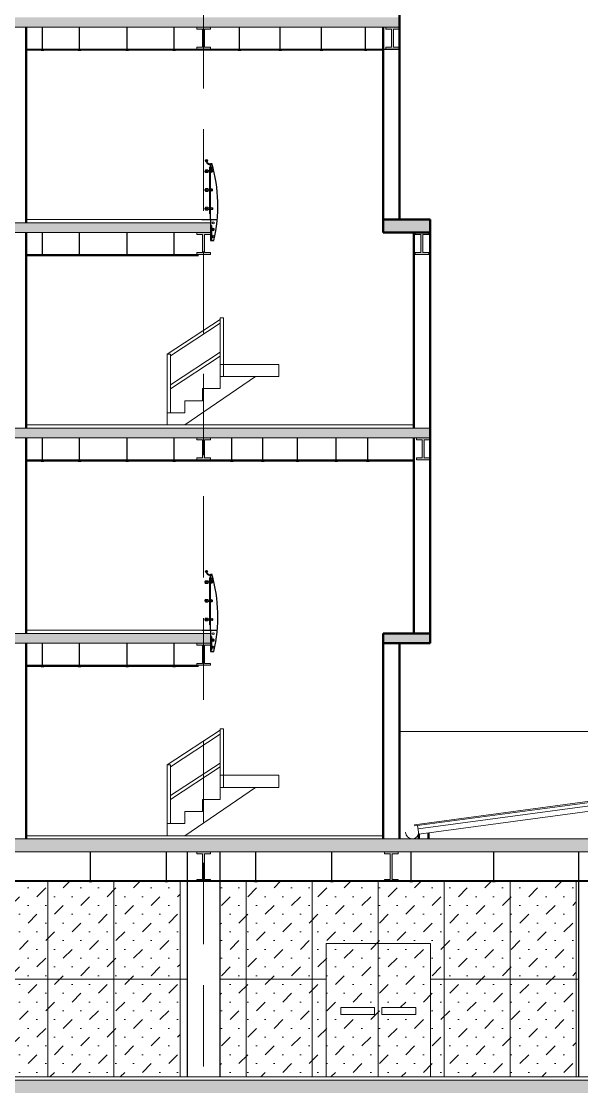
# Model space of a CAD drawing. Header units: millimetres. Extents: x 1135 to 1350, y 205 to 283.
# Drawn here: x 1208.2 to 1216.79, y 225 to 241.34 of the extents above; entities that cross this region are included whole.
import ezdxf

# ---------------------------------------------------------------- set-up
doc = ezdxf.new("R2010")
doc.units = ezdxf.units.MM
doc.header["$LTSCALE"] = 10
doc.linetypes.add('DASHED2', pattern=[0.375, 0.25, -0.125])
for name, color, linetype in [('CIEL', 8, 'Continuous'), ('ESCALERA', 90, 'Continuous'), ('FONDO', 8, 'Continuous')]:
    doc.layers.add(name, color=color, linetype=linetype)
for name, color, linetype, lineweight in [('CINZA', 252, 'Continuous', 13), ('cinza 03', 252, 'Continuous', 13), ('HACHT', 90, 'Continuous', 9), ('linha estutura', 252, 'Continuous', 13), ('PAREDES', 50, 'Continuous', 50), ('PAREDES 2', 50, 'Continuous', 50), ('Pilares', 16, 'Continuous', 20), ('pn 02', 16, 'Continuous', 20), ('PN-01', 90, 'Continuous', 13), ('PN-03', 180, 'Continuous', 30), ('TEXTOS', 90, 'Continuous', 9)]:
    doc.layers.add(name, color=color, linetype=linetype, lineweight=lineweight)

# ---------------------------------------------------------------- blocks, each defined once
blk = doc.blocks.new('VIGA')
at = {"layer": 'Pilares'}
blk.add_hatch(color=256, dxfattribs=at).paths.add_polyline_path([(0.21, 0), (0, 0), (0, -0.03), (0.09, -0.03), (0.09, -0.42), (0, -0.42), (0, -0.45), (0.21, -0.45), (0.21, -0.42), (0.12, -0.42), (0.12, -0.03), (0.21, -0.03)])
at = {"layer": 'Pilares', "linetype": 'Continuous'}
for p, q in [((0, -0.03), (0.09, -0.03)), ((0.09, -0.03), (0.09, -0.42)), ((0.12, -0.03), (0.12, -0.42)), ((0.12, -0.03), (0.21, -0.03)), ((0, -0.42), (0.09, -0.42)), ((0.12, -0.42), (0.21, -0.42))]:
    blk.add_line(p, q, dxfattribs=at)
for points in [[(0.21, -0.03), (0.21, 0), (0, 0), (0, -0.03)], [(0, -0.42), (0, -0.45), (0.21, -0.45), (0.21, -0.42)]]:
    blk.add_lwpolyline(points, dxfattribs=at)

msp = doc.modelspace()

# ---------------------------------------------------------------- hatches: boundary and pattern name
at = {"layer": 'cinza 03'}
h = msp.add_hatch(dxfattribs=at)
h.set_pattern_fill('LINE', color=256, scale=0.014873, angle=90, style=0)
h.set_pattern_definition([(90, (4475.6181067, -1192.6279192), (-0.0018591344764, 1e-19), [])])
h.paths.add_polyline_path([(1211.083, 239.04), (1211.09, 239.04), (1211.09, 239.105), (1211.083, 239.105)])
h.paths.add_polyline_path([(1211.083, 238.466), (1211.09, 238.466), (1211.09, 239.04), (1211.083, 239.04)])
h.paths.add_polyline_path([(1211.083, 238.386), (1211.09, 238.386), (1211.09, 238.466), (1211.083, 238.466)])
h = msp.add_hatch(color=256, dxfattribs=at)
edge = h.paths.add_edge_path()
edge.add_arc((1211.04, 239.04), 0.00205, 0, 360)
h = msp.add_hatch(color=256, dxfattribs=at)
edge = h.paths.add_edge_path()
edge.add_arc((1211.04, 232.74), 0.00205, 0, 360)
h = msp.add_hatch(dxfattribs=at)
h.set_pattern_fill('LINE', color=256, scale=0.014873, angle=90, style=0)
h.set_pattern_definition([(90, (4475.6181067, -1198.9279192), (-0.0018591344764, 1e-19), [])])
h.paths.add_polyline_path([(1211.083, 232.74), (1211.09, 232.74), (1211.09, 232.805), (1211.083, 232.805)])
h.paths.add_polyline_path([(1211.083, 232.166), (1211.09, 232.166), (1211.09, 232.74), (1211.083, 232.74)])
h.paths.add_polyline_path([(1211.083, 232.086), (1211.09, 232.086), (1211.09, 232.166), (1211.083, 232.166)])
h = msp.add_hatch(dxfattribs=at)
h.set_pattern_fill('MUDST', color=256, scale=0.03, angle=45, style=0)
h.set_pattern_definition([(45, (759.06589, 189.11928), (0.13470384, 0.404111525), [0.1905, -0.1905, 0, -0.1905, 0, -0.1905])])
h.paths.add_polyline_path([(1207.594, 226.65), (1206.581, 226.65), (1206.581, 225.15), (1207.594, 225.15)])
h.paths.add_polyline_path([(1207.594, 228.15), (1206.581, 228.15), (1206.581, 226.65), (1207.594, 226.65)])
h.paths.add_polyline_path([(1208.607, 228.15), (1207.594, 228.15), (1207.594, 226.65), (1208.607, 226.65)])
h.paths.add_polyline_path([(1208.607, 226.65), (1207.594, 226.65), (1207.594, 225.15), (1208.607, 225.15)])
h.paths.add_polyline_path([(1209.62, 226.65), (1208.607, 226.65), (1208.607, 225.15), (1209.62, 225.15)])
h.paths.add_polyline_path([(1209.62, 228.15), (1208.607, 228.15), (1208.607, 226.65), (1209.62, 226.65)])
h.paths.add_polyline_path([(1210.633, 228.15), (1209.62, 228.15), (1209.62, 226.65), (1210.633, 226.65)])
h.paths.add_polyline_path([(1210.633, 226.65), (1209.62, 226.65), (1209.62, 225.15), (1210.633, 225.15)])
h.paths.add_polyline_path([(1211.646, 228.15), (1211.243, 228.15), (1211.243, 226.65), (1211.646, 226.65)])
h.paths.add_polyline_path([(1211.646, 226.65), (1211.243, 226.65), (1211.243, 225.15), (1211.646, 225.15)])
h.paths.add_polyline_path([(1212.659, 226.65), (1211.646, 226.65), (1211.646, 225.15), (1212.659, 225.15)])
h.paths.add_polyline_path([(1212.659, 228.15), (1211.646, 228.15), (1211.646, 226.65), (1212.659, 226.65)])
h.paths.add_polyline_path([(1213.672, 228.15), (1212.659, 228.15), (1212.659, 226.65), (1212.872, 226.65), (1212.872, 227.195), (1213.672, 227.195)])
h.paths.add_polyline_path([(1212.872, 226.65), (1212.659, 226.65), (1212.659, 225.15), (1212.872, 225.15)])
h.paths.add_polyline_path([(1213.672, 227.195), (1212.872, 227.195), (1212.872, 225.15), (1213.672, 225.15)])
h.paths.add_polyline_path([(1213.617, 226.213), (1213.617, 226.108), (1213.099, 226.108), (1213.099, 226.213)], flags=16)
h.paths.add_polyline_path([(1214.472, 227.195), (1213.672, 227.195), (1213.672, 225.15), (1214.472, 225.15)])
h.paths.add_polyline_path([(1214.249, 226.213), (1214.249, 226.108), (1213.73, 226.108), (1213.73, 226.213)], flags=16)
h.paths.add_polyline_path([(1214.685, 228.15), (1213.672, 228.15), (1213.672, 227.195), (1214.472, 227.195), (1214.472, 226.65), (1214.685, 226.65)])
h.paths.add_polyline_path([(1215.698, 228.15), (1214.685, 228.15), (1214.685, 226.65), (1215.698, 226.65)])
h.paths.add_polyline_path([(1215.698, 226.65), (1214.685, 226.65), (1214.685, 225.15), (1215.698, 225.15)])
h.paths.add_polyline_path([(1214.685, 226.65), (1214.472, 226.65), (1214.472, 225.15), (1214.685, 225.15)])
h.paths.add_polyline_path([(1216.711, 226.65), (1215.698, 226.65), (1215.698, 225.15), (1216.711, 225.15)])
h.paths.add_polyline_path([(1216.711, 228.15), (1215.698, 228.15), (1215.698, 226.65), (1216.711, 226.65)])
h.paths.add_polyline_path([(1217.725, 228.15), (1217.243, 228.15), (1217.243, 226.65), (1217.725, 226.65)])
h.paths.add_polyline_path([(1217.725, 226.65), (1217.243, 226.65), (1217.243, 225.15), (1217.725, 225.15)])
h.paths.add_polyline_path([(1218.738, 226.65), (1217.725, 226.65), (1217.725, 225.15), (1218.738, 225.15)])
h.paths.add_polyline_path([(1218.738, 228.15), (1217.725, 228.15), (1217.725, 226.65), (1218.738, 226.65)])
h.paths.add_polyline_path([(1219.751, 228.15), (1218.738, 228.15), (1218.738, 226.65), (1219.751, 226.65)])
h.paths.add_polyline_path([(1219.751, 226.65), (1218.738, 226.65), (1218.738, 225.15), (1219.751, 225.15)])
h.paths.add_polyline_path([(1220.764, 226.65), (1219.751, 226.65), (1219.751, 225.15), (1220.764, 225.15)])
h.paths.add_polyline_path([(1220.764, 228.15), (1219.751, 228.15), (1219.751, 226.65), (1220.764, 226.65)])
h.paths.add_polyline_path([(1221.777, 228.15), (1220.764, 228.15), (1220.764, 226.65), (1221.777, 226.65)])
h.paths.add_polyline_path([(1221.777, 226.65), (1220.764, 226.65), (1220.764, 225.15), (1221.777, 225.15)])
h.paths.add_polyline_path([(1222.198, 226.65), (1221.777, 226.65), (1221.777, 225.15), (1222.198, 225.15)])
h.paths.add_polyline_path([(1222.743, 228.15), (1221.777, 228.15), (1221.777, 226.65), (1222.198, 226.65), (1222.198, 227.195), (1222.743, 227.195)])
h.paths.add_polyline_path([(1222.743, 227.195), (1222.198, 227.195), (1222.198, 225.15), (1222.743, 225.15), (1222.743, 226.108), (1222.425, 226.108), (1222.425, 226.213), (1222.743, 226.213)])
h.paths.add_polyline_path([(1223.798, 227.195), (1223.243, 227.195), (1223.243, 226.213), (1223.575, 226.213), (1223.575, 226.108), (1223.243, 226.108), (1223.243, 225.15), (1223.798, 225.15)])
h.paths.add_polyline_path([(1223.798, 228.15), (1223.243, 228.15), (1223.243, 227.195), (1223.798, 227.195)])
h.paths.add_polyline_path([(1224.816, 228.15), (1223.798, 228.15), (1223.798, 226.65), (1224.816, 226.65)])
h.paths.add_polyline_path([(1224.816, 226.65), (1223.798, 226.65), (1223.798, 225.15), (1224.816, 225.15)])
h.paths.add_polyline_path([(1225.829, 226.65), (1224.816, 226.65), (1224.816, 225.15), (1225.829, 225.15)])
h.paths.add_polyline_path([(1225.829, 228.15), (1224.816, 228.15), (1224.816, 226.65), (1225.829, 226.65)])
h.paths.add_polyline_path([(1226.842, 228.15), (1225.829, 228.15), (1225.829, 226.65), (1226.842, 226.65)])
h.paths.add_polyline_path([(1226.842, 226.65), (1225.829, 226.65), (1225.829, 225.15), (1226.842, 225.15)])
at = {"layer": 'ESCALERA', "ltscale": 0.1}
h = msp.add_hatch(color=256, dxfattribs=at)
h.paths.add_polyline_path([(1211.04, 239.219, 0.429246), (1211.022, 239.201, 0.019142), (1211.022, 239.2), (1211.04, 239.2)])
h.paths.add_polyline_path([(1211.04, 239.219), (1211.04, 239.2), (1211.056, 239.2, 0.019142), (1211.057, 239.201, 0.399339)])
h.paths.add_polyline_path([(1211.04, 239.2), (1211.022, 239.2, 0.406762), (1211.04, 239.184)])
h.paths.add_polyline_path([(1211.057, 239.201, 0.060174), (1211.056, 239.206), (1211.04, 239.198), (1211.04, 239.184, 0.399339)])
h = msp.add_hatch(color=256, dxfattribs=at)
h.paths.add_polyline_path([(1211.04, 232.919, 0.429246), (1211.022, 232.901, 0.019142), (1211.022, 232.9), (1211.04, 232.9)])
h.paths.add_polyline_path([(1211.04, 232.919), (1211.04, 232.9), (1211.056, 232.9, 0.019142), (1211.057, 232.901, 0.399339)])
h.paths.add_polyline_path([(1211.04, 232.9), (1211.022, 232.9, 0.406762), (1211.04, 232.884)])
h.paths.add_polyline_path([(1211.057, 232.901, 0.060174), (1211.056, 232.906), (1211.04, 232.898), (1211.04, 232.884, 0.399339)])
at = {"layer": 'HACHT'}
h = msp.add_hatch(color=256, dxfattribs=at)
h.paths.add_polyline_path([(1192.993, 238.25), (1186.993, 238.25), (1186.993, 238.1), (1187.098, 238.1), (1192.993, 238.1)])
h.paths.add_polyline_path([(1186.993, 238.25), (1180.993, 238.25), (1180.993, 238.1), (1181.098, 238.1), (1186.993, 238.1)])
h.paths.add_polyline_path([(1180.993, 238.25), (1178.248, 238.25), (1178.248, 238.1), (1180.993, 238.1)])
h.paths.add_polyline_path([(1180.993, 241.4), (1178.248, 241.4), (1178.248, 241.25), (1180.993, 241.25)])
h.paths.add_polyline_path([(1186.993, 241.4), (1180.993, 241.4), (1180.993, 241.25), (1181.098, 241.25), (1186.993, 241.25)])
h.paths.add_polyline_path([(1192.993, 241.4), (1186.993, 241.4), (1186.993, 241.25), (1187.098, 241.25), (1192.993, 241.25)])
h.paths.add_polyline_path([(1198.993, 241.4), (1192.993, 241.4), (1192.993, 241.25), (1193.098, 241.25), (1198.993, 241.25)])
h.paths.add_polyline_path([(1204.993, 241.4), (1198.993, 241.4), (1198.993, 241.25), (1199.098, 241.25), (1204.993, 241.25)])
h.paths.add_polyline_path([(1210.993, 241.4), (1204.993, 241.4), (1204.993, 241.25), (1205.098, 241.25), (1210.993, 241.25)])
h.paths.add_polyline_path([(1213.748, 241.4), (1210.993, 241.4), (1210.993, 241.25), (1211.098, 241.25), (1213.748, 241.25)])
h.paths.add_polyline_path([(1213.998, 241.4), (1213.748, 241.4), (1213.748, 241.25), (1213.998, 241.25)])
h.paths.add_polyline_path([(1198.993, 238.25), (1192.993, 238.25), (1192.993, 238.1), (1193.098, 238.1), (1198.993, 238.1)])
h.paths.add_polyline_path([(1204.993, 238.25), (1198.993, 238.25), (1198.993, 238.1), (1199.098, 238.1), (1204.993, 238.1)])
h.paths.add_polyline_path([(1210.993, 238.25), (1204.993, 238.25), (1204.993, 238.1), (1205.098, 238.1), (1210.993, 238.1)])
h.paths.add_polyline_path([(1211.098, 238.25), (1210.993, 238.25), (1210.993, 238.1), (1211.098, 238.1)])
msp.add_hatch(color=256, dxfattribs=at).paths.add_polyline_path([(1214.468, 238.3), (1213.748, 238.3), (1213.748, 238.1), (1214.468, 238.1)])
h = msp.add_hatch(color=256, dxfattribs=at)
h.paths.add_polyline_path([(1204.993, 231.95), (1198.993, 231.95), (1198.993, 231.8), (1199.098, 231.8), (1204.993, 231.8)])
h.paths.add_polyline_path([(1210.993, 231.95), (1204.993, 231.95), (1204.993, 231.8), (1205.098, 231.8), (1210.993, 231.8)])
h.paths.add_polyline_path([(1211.098, 231.95), (1210.993, 231.95), (1210.993, 231.8), (1211.098, 231.8)])
h.paths.add_polyline_path([(1204.993, 235.1), (1198.993, 235.1), (1198.993, 234.95), (1199.098, 234.95), (1204.993, 234.95)])
h.paths.add_polyline_path([(1210.993, 235.1), (1204.993, 235.1), (1204.993, 234.95), (1205.098, 234.95), (1210.993, 234.95)])
h.paths.add_polyline_path([(1214.468, 235.1), (1210.993, 235.1), (1210.993, 234.95), (1211.098, 234.95), (1214.468, 234.95)])
h = msp.add_hatch(color=256, dxfattribs=at)
h.paths.add_polyline_path([(1198.993, 228.8), (1192.993, 228.8), (1192.993, 228.6), (1193.098, 228.6), (1198.993, 228.6)])
h.paths.add_polyline_path([(1204.993, 228.8), (1198.993, 228.8), (1198.993, 228.6), (1204.993, 228.6)])
h.paths.add_polyline_path([(1210.993, 228.8), (1204.993, 228.8), (1204.993, 228.6), (1205.098, 228.6), (1210.993, 228.6)])
h.paths.add_polyline_path([(1216.993, 228.8), (1214.202, 228.8, -0.041743), (1214.185, 228.8), (1210.993, 228.8), (1210.993, 228.6), (1211.098, 228.6), (1216.993, 228.6)])
h.paths.add_polyline_path([(1214.468, 231.95), (1213.748, 231.95), (1213.748, 231.8), (1214.468, 231.8)])
h = msp.add_hatch(color=256, dxfattribs=at)
h.paths.add_polyline_path([(1198.993, 225.1), (1192.993, 225.1), (1192.993, 224.9), (1193.118, 224.9), (1198.993, 224.9)])
h.paths.add_polyline_path([(1204.993, 225.1), (1198.993, 225.1), (1198.993, 224.9), (1199.118, 224.9), (1204.993, 224.9)])
h.paths.add_polyline_path([(1210.993, 225.1), (1204.993, 225.1), (1204.993, 224.9), (1205.118, 224.9), (1210.993, 224.9)])
h.paths.add_polyline_path([(1216.993, 225.1), (1210.993, 225.1), (1210.993, 224.9), (1211.118, 224.9), (1216.993, 224.9)])
h.paths.add_polyline_path([(1222.993, 225.1), (1216.993, 225.1), (1216.993, 224.9), (1217.118, 224.9), (1222.993, 224.9)])
h.paths.add_polyline_path([(1228.868, 225.1), (1222.993, 225.1), (1222.993, 224.9), (1223.118, 224.9), (1228.868, 224.9)])
h.paths.add_polyline_path([(1229.118, 225.1), (1228.993, 225.1), (1228.993, 224.9), (1229.118, 224.9)])
h.paths.add_polyline_path([(1228.993, 225.1), (1228.868, 225.1), (1228.868, 224.9), (1228.993, 224.9)])
at = {"layer": 'pn 02'}
for points in [[(1211.098, 240.943), (1211.098, 240.913), (1210.888, 240.913), (1210.888, 240.943), (1210.978, 240.943), (1210.978, 241.22), (1210.888, 241.22), (1210.888, 241.25), (1211.098, 241.25), (1211.098, 241.22), (1211.008, 241.22), (1211.008, 240.943)], [(1213.998, 240.943), (1213.998, 240.913), (1213.788, 240.913), (1213.788, 240.943), (1213.878, 240.943), (1213.878, 241.22), (1213.788, 241.22), (1213.788, 241.25), (1213.998, 241.25), (1213.998, 241.22), (1213.908, 241.22), (1213.908, 240.943)], [(1211.098, 237.793), (1211.098, 237.763), (1210.888, 237.763), (1210.888, 237.793), (1210.978, 237.793), (1210.978, 238.07), (1210.888, 238.07), (1210.888, 238.1), (1211.098, 238.1), (1211.098, 238.07), (1211.008, 238.07), (1211.008, 237.793)], [(1214.448, 237.793), (1214.448, 237.763), (1214.238, 237.763), (1214.238, 237.793), (1214.328, 237.793), (1214.328, 238.07), (1214.238, 238.07), (1214.238, 238.1), (1214.448, 238.1), (1214.448, 238.07), (1214.358, 238.07), (1214.358, 237.793)], [(1211.098, 234.643), (1211.098, 234.613), (1210.888, 234.613), (1210.888, 234.643), (1210.978, 234.643), (1210.978, 234.92), (1210.888, 234.92), (1210.888, 234.95), (1211.098, 234.95), (1211.098, 234.92), (1211.008, 234.92), (1211.008, 234.643)], [(1214.468, 234.643), (1214.468, 234.613), (1214.258, 234.613), (1214.258, 234.643), (1214.348, 234.643), (1214.348, 234.92), (1214.258, 234.92), (1214.258, 234.95), (1214.468, 234.95), (1214.468, 234.92), (1214.378, 234.92), (1214.378, 234.643)], [(1211.098, 231.493), (1211.098, 231.463), (1210.888, 231.463), (1210.888, 231.493), (1210.978, 231.493), (1210.978, 231.77), (1210.888, 231.77), (1210.888, 231.8), (1211.098, 231.8), (1211.098, 231.77), (1211.008, 231.77), (1211.008, 231.493)]]:
    msp.add_hatch(color=256, dxfattribs=at).paths.add_polyline_path(points)

# ---------------------------------------------------------------- linework, layer by layer
at = {"layer": 'CIEL'}
for p, q in [((1208.273, 240.913), (1213.998, 240.913)), ((1208.273, 240.9), (1213.748, 240.9)), ((1208.503, 240.896), (1208.542, 240.896)), ((1209.07, 240.896), (1209.11, 240.896)), ((1209.802, 240.896), (1209.842, 240.896)), ((1210.524, 240.896), (1210.564, 240.896)), ((1211.525, 240.896), (1211.565, 240.896)), ((1212.148, 240.896), (1212.188, 240.896)), ((1212.784, 240.896), (1212.824, 240.896)), ((1213.46, 240.896), (1213.5, 240.896)), ((1208.273, 237.763), (1210.918, 237.763)), ((1208.273, 237.75), (1210.918, 237.75)), ((1208.503, 237.746), (1208.542, 237.746)), ((1209.07, 237.746), (1209.11, 237.746)), ((1209.802, 237.746), (1209.842, 237.746)), ((1210.524, 237.746), (1210.564, 237.746)), ((1208.273, 234.613), (1214.218, 234.613)), ((1208.273, 234.6), (1214.218, 234.6)), ((1208.503, 234.596), (1208.542, 234.596)), ((1209.07, 234.596), (1209.11, 234.596)), ((1209.802, 234.596), (1209.842, 234.596)), ((1210.524, 234.596), (1210.564, 234.596)), ((1211.408, 234.596), (1211.448, 234.596)), ((1211.882, 234.596), (1211.921, 234.596)), ((1212.413, 234.596), (1212.453, 234.596)), ((1213.009, 234.596), (1213.048, 234.596)), ((1213.495, 234.596), (1213.535, 234.596)), ((1208.273, 231.463), (1210.918, 231.463)), ((1208.273, 231.45), (1210.918, 231.45)), ((1208.503, 231.446), (1208.542, 231.446)), ((1209.07, 231.446), (1209.11, 231.446)), ((1209.802, 231.446), (1209.842, 231.446)), ((1210.524, 231.446), (1210.564, 231.446)), ((1151.118, 228.163), (1217.143, 228.163)), ((1151.118, 228.15), (1217.143, 228.15)), ((1209.24, 228.146), (1209.28, 228.146)), ((1210.403, 228.146), (1210.443, 228.146)), ((1211.777, 228.146), (1211.817, 228.146)), ((1212.94, 228.146), (1212.98, 228.146)), ((1214.156, 228.146), (1214.196, 228.146)), ((1215.425, 228.146), (1215.465, 228.146))]:
    msp.add_line(p, q, dxfattribs=at)
at = {"layer": 'CINZA'}
for points in [[(1213.617, 226.213), (1213.099, 226.213), (1213.099, 226.108), (1213.617, 226.108)], [(1214.249, 226.213), (1213.73, 226.213), (1213.73, 226.108), (1214.249, 226.108)]]:
    msp.add_lwpolyline(points, close=True, dxfattribs=at)
at = {"layer": 'cinza 03'}
for p, q in [((1211.017, 239.052), (1211.024, 239.06)), ((1211.024, 239.06), (1211.057, 239.06)), ((1211.024, 239.06), (1211.024, 239.019)), ((1211.057, 239.06), (1211.057, 239.019)), ((1211.057, 239.06), (1211.066, 239.051)), ((1211.084, 239.105), (1211.09, 239.105)), ((1211.101, 239.107), (1211.136, 239.107)), ((1211.101, 239.071), (1211.145, 239.071)), ((1211.013, 239.047), (1211.017, 239.047)), ((1211.013, 239.047), (1211.013, 239.033)), ((1211.013, 239.033), (1211.017, 239.033)), ((1211.017, 239.052), (1211.017, 239.025)), ((1211.024, 239.019), (1211.017, 239.025)), ((1211.024, 239.019), (1211.057, 239.019)), ((1211.066, 239.029), (1211.057, 239.019)), ((1211.066, 239.051), (1211.131, 239.051)), ((1211.066, 239.029), (1211.066, 239.051)), ((1211.131, 239.029), (1211.066, 239.029)), ((1211.131, 239.051), (1211.131, 239.029)), ((1211.013, 238.76), (1211.017, 238.76)), ((1211.013, 238.76), (1211.013, 238.746)), ((1211.013, 238.746), (1211.017, 238.746)), ((1211.017, 238.765), (1211.024, 238.774)), ((1211.017, 238.765), (1211.017, 238.739)), ((1211.024, 238.732), (1211.017, 238.739)), ((1211.024, 238.774), (1211.057, 238.774)), ((1211.024, 238.774), (1211.024, 238.732)), ((1211.024, 238.732), (1211.057, 238.732)), ((1211.057, 238.774), (1211.057, 238.732)), ((1211.057, 238.774), (1211.066, 238.764)), ((1211.066, 238.742), (1211.057, 238.732)), ((1211.066, 238.764), (1211.131, 238.764)), ((1211.066, 238.742), (1211.066, 238.764)), ((1211.131, 238.742), (1211.066, 238.742)), ((1211.131, 238.764), (1211.131, 238.742)), ((1211.013, 238.473), (1211.017, 238.473)), ((1211.013, 238.473), (1211.013, 238.459)), ((1211.013, 238.459), (1211.017, 238.459)), ((1211.017, 238.479), (1211.024, 238.487)), ((1211.017, 238.479), (1211.017, 238.452)), ((1211.024, 238.445), (1211.017, 238.452)), ((1211.024, 238.487), (1211.057, 238.487)), ((1211.024, 238.487), (1211.024, 238.445)), ((1211.024, 238.445), (1211.057, 238.445)), ((1211.057, 238.487), (1211.057, 238.445)), ((1211.057, 238.487), (1211.062, 238.477)), ((1211.057, 238.445), (1211.062, 238.455)), ((1211.138, 238.477), (1211.062, 238.477)), ((1211.062, 238.455), (1211.062, 238.477)), ((1211.138, 238.455), (1211.062, 238.455)), ((1211.138, 238.477), (1211.138, 238.455)), ((1211.013, 232.747), (1211.017, 232.747)), ((1211.013, 232.747), (1211.013, 232.733)), ((1211.013, 232.733), (1211.017, 232.733)), ((1211.017, 232.752), (1211.024, 232.76)), ((1211.017, 232.752), (1211.017, 232.725)), ((1211.024, 232.719), (1211.017, 232.725)), ((1211.024, 232.76), (1211.057, 232.76)), ((1211.024, 232.76), (1211.024, 232.719)), ((1211.024, 232.719), (1211.057, 232.719)), ((1211.057, 232.76), (1211.057, 232.719)), ((1211.057, 232.76), (1211.066, 232.751)), ((1211.066, 232.729), (1211.057, 232.719)), ((1211.066, 232.751), (1211.131, 232.751)), ((1211.066, 232.729), (1211.066, 232.751)), ((1211.131, 232.729), (1211.066, 232.729)), ((1211.084, 232.805), (1211.09, 232.805)), ((1211.101, 232.807), (1211.136, 232.807)), ((1211.101, 232.771), (1211.145, 232.771)), ((1211.131, 232.751), (1211.131, 232.729)), ((1211.013, 232.46), (1211.017, 232.46)), ((1211.013, 232.46), (1211.013, 232.446)), ((1211.013, 232.446), (1211.017, 232.446)), ((1211.017, 232.465), (1211.024, 232.474)), ((1211.017, 232.465), (1211.017, 232.439)), ((1211.024, 232.432), (1211.017, 232.439)), ((1211.024, 232.474), (1211.057, 232.474)), ((1211.024, 232.474), (1211.024, 232.432)), ((1211.024, 232.432), (1211.057, 232.432)), ((1211.057, 232.474), (1211.057, 232.432)), ((1211.057, 232.474), (1211.066, 232.464)), ((1211.066, 232.442), (1211.057, 232.432)), ((1211.066, 232.464), (1211.131, 232.464)), ((1211.066, 232.442), (1211.066, 232.464)), ((1211.131, 232.442), (1211.066, 232.442)), ((1211.131, 232.464), (1211.131, 232.442)), ((1211.013, 232.173), (1211.017, 232.173)), ((1211.013, 232.173), (1211.013, 232.159)), ((1211.013, 232.159), (1211.017, 232.159)), ((1211.017, 232.179), (1211.024, 232.187)), ((1211.017, 232.179), (1211.017, 232.152)), ((1211.024, 232.145), (1211.017, 232.152)), ((1211.024, 232.187), (1211.057, 232.187)), ((1211.024, 232.187), (1211.024, 232.145)), ((1211.024, 232.145), (1211.057, 232.145)), ((1211.057, 232.187), (1211.057, 232.145)), ((1211.057, 232.187), (1211.062, 232.177)), ((1211.057, 232.145), (1211.062, 232.155)), ((1211.138, 232.177), (1211.062, 232.177)), ((1211.062, 232.155), (1211.062, 232.177)), ((1211.138, 232.155), (1211.062, 232.155)), ((1211.138, 232.177), (1211.138, 232.155)), ((1208.607, 228.146), (1208.607, 225.15)), ((1209.62, 228.146), (1209.62, 225.15)), ((1210.633, 228.146), (1210.633, 225.15)), ((1211.646, 228.146), (1211.646, 225.15)), ((1212.659, 228.146), (1212.659, 225.15)), ((1213.672, 228.146), (1213.672, 225.15)), ((1214.685, 228.146), (1214.685, 225.15)), ((1215.698, 228.146), (1215.698, 225.15)), ((1216.711, 228.146), (1216.711, 225.15)), ((1212.872, 227.195), (1212.872, 225.15)), ((1212.872, 227.195), (1214.472, 227.195)), ((1214.472, 227.195), (1214.472, 225.15)), ((1205.718, 226.65), (1210.743, 226.65)), ((1211.243, 226.65), (1212.872, 226.65)), ((1214.472, 226.65), (1216.743, 226.65))]:
    msp.add_line(p, q, dxfattribs=at)
for points in [[(1211.111, 239.096), (1211.105, 239.092), (1211.105, 239.086), (1211.111, 239.083), (1211.116, 239.086), (1211.116, 239.092)], [(1211.13, 239.096), (1211.125, 239.092), (1211.125, 239.086), (1211.13, 239.083), (1211.136, 239.086), (1211.136, 239.092)], [(1211.111, 232.796), (1211.105, 232.792), (1211.105, 232.786), (1211.111, 232.783), (1211.116, 232.786), (1211.116, 232.792)], [(1211.13, 232.796), (1211.125, 232.792), (1211.125, 232.786), (1211.13, 232.783), (1211.136, 232.786), (1211.136, 232.792)], [(1210.888, 228.18), (1210.888, 228.15), (1211.098, 228.15), (1211.098, 228.18), (1211.008, 228.18), (1211.008, 228.57), (1211.098, 228.57), (1211.098, 228.6), (1210.888, 228.6), (1210.888, 228.57), (1210.978, 228.57), (1210.978, 228.18)], [(1213.768, 228.18), (1213.768, 228.15), (1213.978, 228.15), (1213.978, 228.18), (1213.888, 228.18), (1213.888, 228.57), (1213.978, 228.57), (1213.978, 228.6), (1213.768, 228.6), (1213.768, 228.57), (1213.858, 228.57), (1213.858, 228.18)]]:
    msp.add_lwpolyline(points, close=True, dxfattribs=at)
for centre, radius in [((1211.111, 239.089), 0.00624), ((1211.13, 239.089), 0.00624), ((1211.04, 239.04), 0.00624), ((1211.04, 239.04), 0.00205), ((1211.117, 239.04), 0.00624), ((1211.04, 238.753), 0.00624), ((1211.117, 238.753), 0.00624), ((1211.04, 238.466), 0.00624), ((1211.04, 238.466), 0.00205), ((1211.126, 238.466), 0.00764), ((1211.04, 232.74), 0.00624), ((1211.04, 232.74), 0.00205), ((1211.111, 232.789), 0.00624), ((1211.117, 232.74), 0.00624), ((1211.13, 232.789), 0.00624), ((1211.04, 232.453), 0.00624), ((1211.117, 232.453), 0.00624), ((1211.04, 232.166), 0.00624), ((1211.04, 232.166), 0.00205), ((1211.126, 232.166), 0.00764)]:
    msp.add_circle(centre, radius, dxfattribs=at)
for centre, radius, start, end in [((1211.118, 239.051), 0.00604, 1.5964, 178.4036), ((1211.118, 239.029), 0.00604, 180.7566, 359.2434), ((1211.118, 238.764), 0.00604, 1.5964, 178.4036), ((1211.118, 238.742), 0.00604, 180.7566, 359.2434), ((1211.125, 238.477), 0.00487, 359.7703, 180.2297), ((1211.126, 238.456), 0.00487, 191.1496, 348.8504), ((1211.118, 232.751), 0.00604, 1.5964, 178.4036), ((1211.118, 232.729), 0.00604, 180.7566, 359.2434), ((1211.118, 232.464), 0.00604, 1.5964, 178.4036), ((1211.118, 232.442), 0.00604, 180.7566, 359.2434), ((1211.125, 232.177), 0.00487, 359.7703, 180.2297), ((1211.126, 232.156), 0.00487, 191.1496, 348.8504)]:
    msp.add_arc(centre, radius, start, end, dxfattribs=at)
at = {"layer": 'ESCALERA'}
for p, q in [((1211.101, 238.3), (1211.101, 239.161)), ((1211.101, 239.161), (1211.122, 239.161)), ((1211.119, 239.146), (1211.119, 239.137)), ((1210.967, 238.3), (1211.101, 238.3)), ((1211.098, 238.3), (1211.098, 237.977)), ((1211.101, 238.3), (1211.101, 238.206)), ((1211.101, 238.3), (1211.203, 238.3)), ((1211.117, 238.206), (1211.098, 238.206)), ((1211.129, 238.155), (1211.098, 238.155)), ((1211.129, 238.14), (1211.098, 238.14)), ((1211.117, 238.206), (1211.117, 237.99)), ((1211.129, 238.163), (1211.117, 238.163)), ((1211.129, 238.133), (1211.117, 238.133)), ((1211.129, 238.163), (1211.129, 238.133)), ((1211.129, 238.049), (1211.098, 238.049)), ((1211.129, 238.034), (1211.098, 238.034)), ((1211.098, 237.977), (1211.152, 237.977)), ((1211.129, 238.056), (1211.117, 238.056)), ((1211.129, 238.026), (1211.117, 238.026)), ((1211.129, 238.056), (1211.129, 238.026)), ((1211.101, 232), (1211.101, 232.861)), ((1211.101, 232.861), (1211.122, 232.861)), ((1211.119, 232.846), (1211.119, 232.837)), ((1210.967, 232), (1211.101, 232)), ((1211.098, 232), (1211.098, 231.677)), ((1211.117, 231.906), (1211.098, 231.906)), ((1211.101, 232), (1211.101, 231.906)), ((1211.101, 232), (1211.203, 232)), ((1211.117, 231.906), (1211.117, 231.69)), ((1211.129, 231.855), (1211.098, 231.855)), ((1211.129, 231.84), (1211.098, 231.84)), ((1211.129, 231.749), (1211.098, 231.749)), ((1211.129, 231.734), (1211.098, 231.734)), ((1211.129, 231.863), (1211.117, 231.863)), ((1211.129, 231.833), (1211.117, 231.833)), ((1211.129, 231.756), (1211.117, 231.756)), ((1211.129, 231.726), (1211.117, 231.726)), ((1211.129, 231.863), (1211.129, 231.833)), ((1211.129, 231.756), (1211.129, 231.726)), ((1211.098, 231.677), (1211.152, 231.677))]:
    msp.add_line(p, q, dxfattribs=at)
for points in [[(1211.13, 238.14), (1211.143, 238.133), (1211.156, 238.14), (1211.156, 238.156), (1211.143, 238.163), (1211.13, 238.155)], [(1211.13, 231.84), (1211.143, 231.833), (1211.156, 231.84), (1211.156, 231.856), (1211.143, 231.863), (1211.13, 231.855)]]:
    msp.add_lwpolyline(points, close=True, dxfattribs=at)
for centre in [(1211.039, 239.201), (1211.039, 232.901)]:
    msp.add_circle(centre, 0.0172, dxfattribs=at)
for centre, radius, start, end in [((1211.122, 239.241), 0.104, 213.0252, 268.5322), ((1211.122, 239.25), 0.104, 218.2601, 268.5322), ((1208.825, 238.509), 2.387, 347.1251, 15.8538), ((1211.122, 232.941), 0.104, 213.0252, 268.5322), ((1211.122, 232.95), 0.104, 218.2601, 268.5322), ((1208.825, 232.209), 2.387, 347.1251, 15.8538)]:
    msp.add_arc(centre, radius, start, end, dxfattribs=at)
at = {"layer": 'FONDO'}
for p, q in [((1208.522, 240.896), (1208.522, 241.25)), ((1209.09, 240.896), (1209.09, 241.25)), ((1209.822, 240.896), (1209.822, 241.25)), ((1210.544, 240.896), (1210.544, 241.25)), ((1211.545, 240.896), (1211.545, 241.25)), ((1212.168, 240.896), (1212.168, 241.25)), ((1212.804, 240.896), (1212.804, 241.25)), ((1213.48, 240.896), (1213.48, 241.25)), ((1208.522, 237.746), (1208.522, 238.1)), ((1209.09, 237.746), (1209.09, 238.1)), ((1209.822, 237.746), (1209.822, 238.1)), ((1210.544, 237.746), (1210.544, 238.1)), ((1208.522, 234.596), (1208.522, 234.95)), ((1209.09, 234.596), (1209.09, 234.95)), ((1209.822, 234.596), (1209.822, 234.95)), ((1210.544, 234.596), (1210.544, 234.95)), ((1211.428, 234.596), (1211.428, 234.95)), ((1211.902, 234.596), (1211.902, 234.95)), ((1212.433, 234.596), (1212.433, 234.95)), ((1213.029, 234.596), (1213.029, 234.95)), ((1213.515, 234.596), (1213.515, 234.95)), ((1208.522, 231.446), (1208.522, 231.8)), ((1209.09, 231.446), (1209.09, 231.8)), ((1209.822, 231.446), (1209.822, 231.8)), ((1210.544, 231.446), (1210.544, 231.8)), ((1209.26, 228.146), (1209.26, 228.6)), ((1210.423, 228.146), (1210.423, 228.6)), ((1211.797, 228.146), (1211.797, 228.6)), ((1212.96, 228.146), (1212.96, 228.6)), ((1214.176, 228.146), (1214.176, 228.6)), ((1215.445, 228.146), (1215.445, 228.6))]:
    msp.add_line(p, q, dxfattribs=at)
at = {"layer": 'linha estutura', "linetype": 'DASHED2', "ltscale": 0.5}
msp.add_line((1210.993, 282.809), (1210.993, 205.118), dxfattribs=at)
at = {"layer": 'linha estutura'}
for p, q in [((1211.098, 238.3), (1211.098, 238.05)), ((1214.448, 238.1), (1214.218, 238.1)), ((1211.098, 232), (1211.098, 231.75))]:
    msp.add_line(p, q, dxfattribs=at)
at = {"layer": 'PAREDES'}
for p, q in [((1214.293, 228.8), (1214.293, 228.875)), ((1214.443, 228.8), (1214.443, 228.895))]:
    msp.add_line(p, q, dxfattribs=at)
at = {"layer": 'PAREDES 2'}
for p, q in [((1213.998, 238.3), (1213.998, 244.4)), ((1208.273, 241.25), (1208.273, 238.25)), ((1213.748, 238.1), (1213.748, 241.25)), ((1214.468, 238.3), (1213.748, 238.3)), ((1214.468, 231.8), (1214.468, 238.3)), ((1208.273, 238.1), (1208.273, 235.1)), ((1214.468, 238.1), (1213.748, 238.1)), ((1214.218, 235.1), (1214.218, 238.1)), ((1208.273, 234.95), (1208.273, 231.95)), ((1214.218, 231.95), (1214.218, 234.95)), ((1213.748, 228.8), (1213.748, 231.95)), ((1213.748, 231.95), (1214.468, 231.95)), ((1208.273, 231.8), (1208.273, 228.8)), ((1213.748, 231.75), (1213.748, 231.8)), ((1214.468, 231.8), (1213.748, 231.8)), ((1213.998, 228.8), (1213.998, 231.8))]:
    msp.add_line(p, q, dxfattribs=at)
at = {"layer": 'pn 02'}
for p, q in [((1213.998, 241.25), (1178.248, 241.25)), ((1178.248, 238.25), (1211.101, 238.25)), ((1208.273, 238.3), (1211.101, 238.3)), ((1211.098, 238.1), (1178.248, 238.1)), ((1210.438, 236.235), (1211.248, 236.768)), ((1211.248, 235.891), (1211.248, 236.791)), ((1211.248, 236.791), (1211.298, 236.791)), ((1211.298, 235.891), (1211.298, 236.791)), ((1210.488, 236.208), (1211.248, 236.708)), ((1210.438, 236.235), (1210.488, 236.235)), ((1210.438, 235.335), (1210.438, 236.235)), ((1210.488, 235.764), (1211.248, 236.264)), ((1210.488, 235.335), (1210.488, 236.235)), ((1210.488, 235.705), (1211.248, 236.204)), ((1211.248, 236.076), (1211.248, 235.891)), ((1211.248, 236.076), (1212.148, 236.076)), ((1210.708, 235.15), (1211.788, 235.891)), ((1211.248, 235.891), (1211.248, 235.706)), ((1211.248, 235.891), (1212.148, 235.891)), ((1210.978, 235.706), (1210.978, 235.521)), ((1210.978, 235.706), (1211.248, 235.706)), ((1210.708, 235.521), (1210.708, 235.335)), ((1210.708, 235.521), (1210.978, 235.521)), ((1210.438, 235.335), (1210.438, 235.15)), ((1210.438, 235.335), (1210.708, 235.335)), ((1208.273, 235.15), (1214.218, 235.15)), ((1178.248, 235.1), (1214.468, 235.1)), ((1214.468, 234.95), (1178.248, 234.95)), ((1178.248, 231.95), (1211.101, 231.95)), ((1208.273, 232), (1211.101, 232)), ((1211.098, 231.8), (1178.248, 231.8)), ((1210.438, 229.935), (1211.248, 230.468)), ((1210.488, 229.908), (1211.248, 230.408)), ((1211.248, 229.591), (1211.248, 230.491)), ((1211.248, 230.491), (1211.298, 230.491)), ((1211.298, 229.591), (1211.298, 230.491)), ((1213.998, 230.45), (1228.868, 230.45)), ((1210.438, 229.935), (1210.488, 229.935)), ((1210.438, 229.035), (1210.438, 229.935)), ((1210.488, 229.464), (1211.248, 229.964)), ((1210.488, 229.035), (1210.488, 229.935)), ((1210.488, 229.405), (1211.248, 229.904)), ((1211.248, 229.776), (1211.248, 229.591)), ((1211.248, 229.776), (1212.148, 229.776)), ((1210.708, 228.85), (1211.788, 229.591)), ((1211.248, 229.591), (1211.248, 229.406)), ((1211.248, 229.591), (1212.148, 229.591)), ((1210.978, 229.406), (1210.978, 229.221)), ((1210.978, 229.406), (1211.248, 229.406)), ((1216.993, 229.387), (1214.231, 229.018)), ((1216.993, 229.367), (1214.234, 228.999)), ((1216.993, 229.317), (1214.283, 228.955)), ((1210.708, 229.221), (1210.708, 229.035)), ((1210.708, 229.221), (1210.978, 229.221)), ((1216.993, 229.236), (1214.293, 228.875)), ((1210.438, 229.035), (1210.438, 228.85)), ((1210.438, 229.035), (1210.708, 229.035)), ((1214.231, 229.018), (1214.234, 228.999)), ((1214.293, 228.875), (1214.276, 229.004)), ((1150.868, 228.8), (1217.143, 228.8)), ((1208.273, 228.85), (1213.748, 228.85)), ((1150.868, 228.6), (1217.143, 228.6)), ((1148.868, 225.1), (1231.118, 225.1)), ((1150.868, 225.15), (1228.868, 225.15))]:
    msp.add_line(p, q, dxfattribs=at)
at = {"layer": 'pn 02', "linetype": 'Continuous'}
for points in [[(1211.098, 240.943), (1211.098, 240.913), (1210.888, 240.913), (1210.888, 240.943), (1210.978, 240.943), (1210.978, 241.22), (1210.888, 241.22), (1210.888, 241.25), (1211.098, 241.25), (1211.098, 241.22), (1211.008, 241.22), (1211.008, 240.943)], [(1213.998, 240.943), (1213.998, 240.913), (1213.788, 240.913), (1213.788, 240.943), (1213.878, 240.943), (1213.878, 241.22), (1213.788, 241.22), (1213.788, 241.25), (1213.998, 241.25), (1213.998, 241.22), (1213.908, 241.22), (1213.908, 240.943)], [(1211.098, 237.793), (1211.098, 237.763), (1210.888, 237.763), (1210.888, 237.793), (1210.978, 237.793), (1210.978, 238.07), (1210.888, 238.07), (1210.888, 238.1), (1211.098, 238.1), (1211.098, 238.07), (1211.008, 238.07), (1211.008, 237.793)], [(1214.448, 237.793), (1214.448, 237.763), (1214.238, 237.763), (1214.238, 237.793), (1214.328, 237.793), (1214.328, 238.07), (1214.238, 238.07), (1214.238, 238.1), (1214.448, 238.1), (1214.448, 238.07), (1214.358, 238.07), (1214.358, 237.793)], [(1211.098, 234.643), (1211.098, 234.613), (1210.888, 234.613), (1210.888, 234.643), (1210.978, 234.643), (1210.978, 234.92), (1210.888, 234.92), (1210.888, 234.95), (1211.098, 234.95), (1211.098, 234.92), (1211.008, 234.92), (1211.008, 234.643)], [(1214.468, 234.643), (1214.468, 234.613), (1214.258, 234.613), (1214.258, 234.643), (1214.348, 234.643), (1214.348, 234.92), (1214.258, 234.92), (1214.258, 234.95), (1214.468, 234.95), (1214.468, 234.92), (1214.378, 234.92), (1214.378, 234.643)], [(1211.098, 231.493), (1211.098, 231.463), (1210.888, 231.463), (1210.888, 231.493), (1210.978, 231.493), (1210.978, 231.77), (1210.888, 231.77), (1210.888, 231.8), (1211.098, 231.8), (1211.098, 231.77), (1211.008, 231.77), (1211.008, 231.493)]]:
    msp.add_lwpolyline(points, close=True, dxfattribs=at)
at = {"layer": 'pn 02'}
msp.add_arc((1214.193, 228.9), 0.1, 178.2522, 356.5654, dxfattribs=at)
at = {"layer": 'PN-01'}
for p, q in [((1212.148, 236.076), (1212.148, 235.891)), ((1212.148, 229.776), (1212.148, 229.591))]:
    msp.add_line(p, q, dxfattribs=at)
at = {"layer": 'PN-03'}
for p, q in [((1210.743, 228.6), (1210.743, 225.15)), ((1211.243, 228.6), (1211.243, 225.15)), ((1216.743, 228.6), (1216.743, 225.15))]:
    msp.add_line(p, q, dxfattribs=at)
at = {"layer": 'TEXTOS', "ltscale": 0.1}
for points in [[(1211.128, 238.24), (1211.141, 238.233), (1211.154, 238.24), (1211.154, 238.255), (1211.141, 238.263), (1211.128, 238.255)], [(1211.13, 238.034), (1211.143, 238.026), (1211.156, 238.034), (1211.156, 238.049), (1211.143, 238.056), (1211.13, 238.049)], [(1211.128, 231.94), (1211.141, 231.933), (1211.154, 231.94), (1211.154, 231.955), (1211.141, 231.963), (1211.128, 231.955)], [(1211.13, 231.734), (1211.143, 231.726), (1211.156, 231.734), (1211.156, 231.749), (1211.143, 231.756), (1211.13, 231.749)]]:
    msp.add_lwpolyline(points, close=True, dxfattribs=at)

# ---------------------------------------------------------------- block references
at = {"layer": 'linha estutura'}
for p in [(1210.888, 228.6), (1213.768, 228.6)]:
    msp.add_blockref('VIGA', p, dxfattribs=at)

doc.saveas('drawing.dxf')
